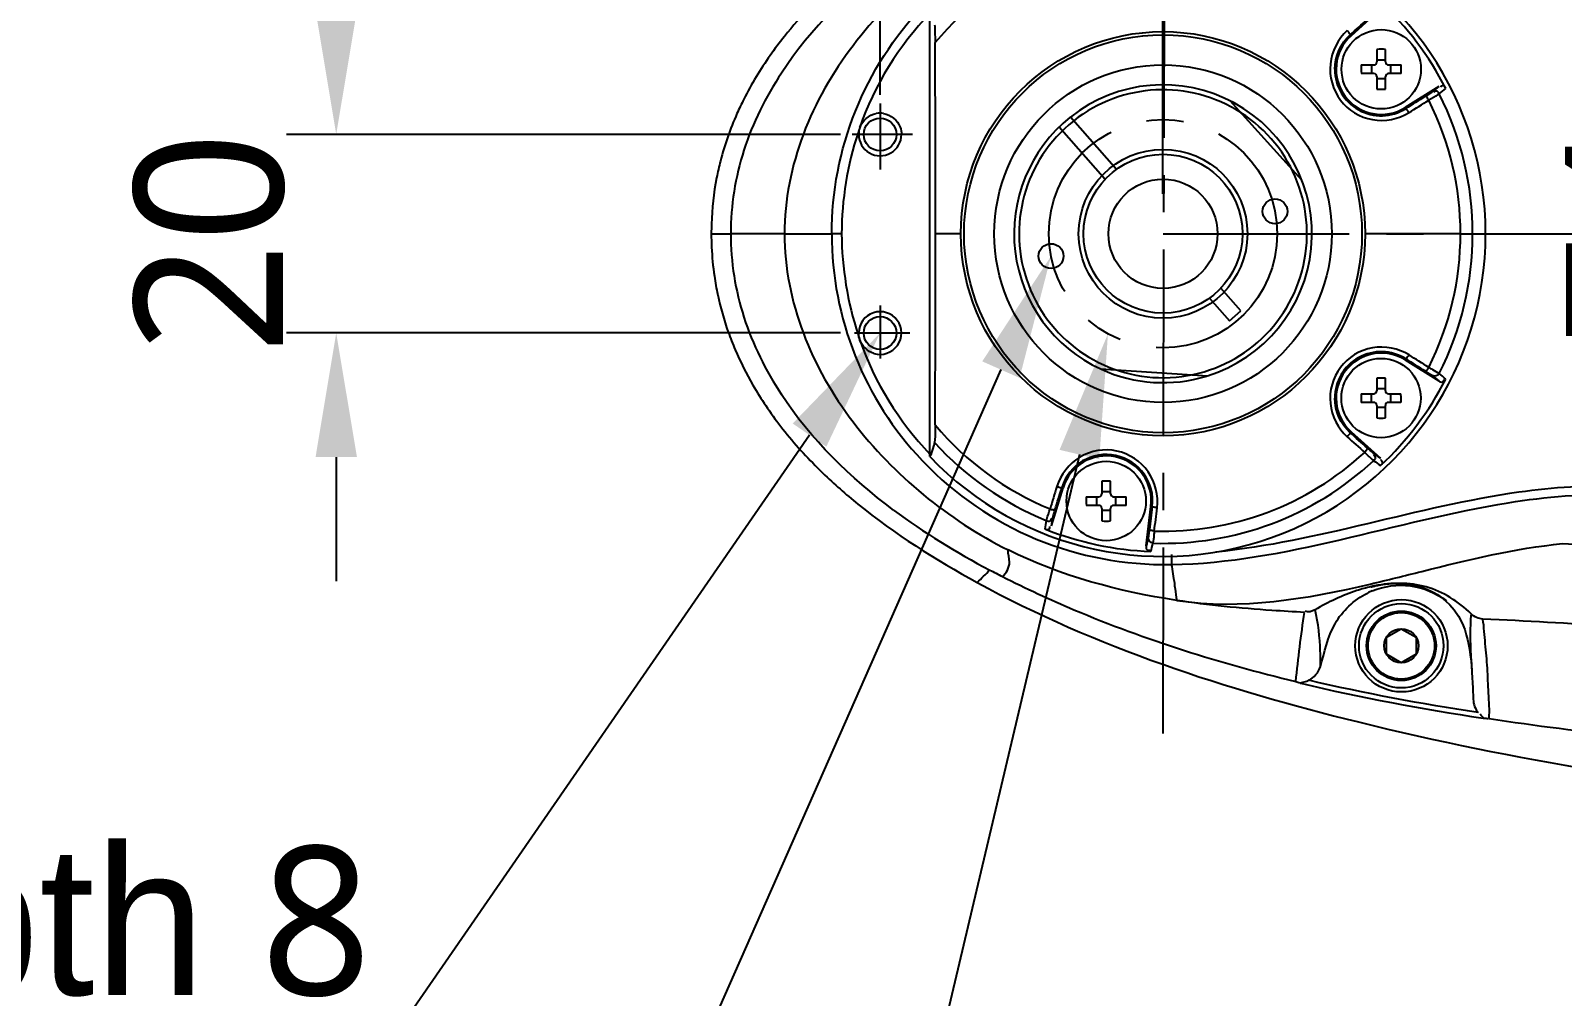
# Model space of a CAD drawing. Header units: millimetres. Extents: x 5828 to 6704, y 123 to 421.
# Drawn here: x 6380.93 to 6396.36, y 378.9 to 388.63 of the extents above; entities that cross this region are included whole.
import ezdxf
from ezdxf import colors
from ezdxf.entities.mleader import LeaderData, LeaderLine
from ezdxf.math import Vec2, Vec3

# ---------------------------------------------------------------- set-up
doc = ezdxf.new("R2010")
doc.units = ezdxf.units.MM
doc.linetypes.add('CENTER', pattern=[0.6, 0.375, -0.075, 0.075, -0.075])
for name, color, linetype in [('中心线', 7, 'Continuous'), ('外形图', 7, 'Continuous'), ('多重引线', 7, 'Continuous'), ('尺寸标注', 7, 'Continuous')]:
    doc.layers.add(name, color=color, linetype=linetype)
doc.styles.add('微软雅黑', font='msyh.ttc')
doc.dimstyles.new('尺寸标注_细节_1_10比例', dxfattribs={"dimtxt": 1.5, "dimasz": 1.25, "dimexe": 0.5, "dimexo": 0.4, "dimgap": 0.5, "dimtad": 1, "dimlfac": 10, "dimdsep": 46, "dimtxsty": '微软雅黑', "dimcen": 0.09, "dimadec": 0, "dimazin": 0, "dimtp": 0.01, "dimtm": 0.01, "dimtfac": 1, "dimtofl": 0, "dimtmove": 0, "dimatfit": 3, "dimfxl": 1, "dimtolj": 1, "dimarcsym": 0})

# ---------------------------------------------------------------- blocks, each defined once
blk = doc.blocks.new('*D772')
at = {"layer": 'Defpoints', "color": 0}
for p in [(6389.49, 387.584), (6384.012, 385.584), (6389.49, 385.584)]:
    blk.add_point(p, dxfattribs=at)
at = {"layer": '尺寸标注', "color": 0, "lineweight": -2}
for p, q in [((6384.012, 388.834), (6384.012, 390.084)), ((6389.09, 387.584), (6383.512, 387.584)), ((6389.09, 385.584), (6383.512, 385.584)), ((6384.012, 384.334), (6384.012, 383.084))]:
    blk.add_line(p, q, dxfattribs=at)
at = {"layer": '尺寸标注', "color": 0}
for points in [[(6383.804, 388.834), (6384.221, 388.834), (6384.012, 387.584)], [(6384.221, 384.334), (6383.804, 384.334), (6384.012, 385.584)]]:
    blk.add_solid(points, dxfattribs=at)
at = {"layer": '尺寸标注', "color": 0, "insert": (6382.737, 386.495), "char_height": 1.5, "attachment_point": 5, "rotation": 90, "style": '微软雅黑'}
blk.add_mtext('\\A1;\\A1;20', dxfattribs=at)
blk = doc.blocks.new('*D777')
at = {"layer": 'Defpoints', "color": 0}
for p in [(6389.99, 392.296), (6389.49, 387.584), (6389.99, 387.584)]:
    blk.add_point(p, dxfattribs=at)
at = {"layer": '尺寸标注', "color": 0, "lineweight": -2}
for p, q in [((6389.49, 387.984), (6389.49, 392.796)), ((6389.99, 387.984), (6389.99, 392.796)), ((6388.24, 392.296), (6373.434, 392.296)), ((6391.24, 392.296), (6392.49, 392.296))]:
    blk.add_line(p, q, dxfattribs=at)
at = {"layer": '尺寸标注', "color": 0}
for points in [[(6388.24, 392.088), (6388.24, 392.505), (6389.49, 392.296)], [(6391.24, 392.505), (6391.24, 392.088), (6389.99, 392.296)]]:
    blk.add_solid(points, dxfattribs=at)
at = {"layer": '尺寸标注', "color": 0, "insert": (6374.36, 393.559), "char_height": 1.5, "attachment_point": 5, "style": '微软雅黑'}
blk.add_mtext('\\A1;\\A1;5', dxfattribs=at)
blk = doc.blocks.new('*D778')
at = {"layer": 'Defpoints', "color": 0}
for p in [(6397.74, 400.572), (6397.74, 390.284), (6392.34, 386.584)]:
    blk.add_point(p, dxfattribs=at)
at = {"layer": '尺寸标注', "color": 0, "lineweight": -2}
for p, q in [((6392.34, 386.984), (6392.34, 401.072)), ((6397.74, 390.684), (6397.74, 401.072)), ((6393.59, 400.572), (6396.49, 400.572))]:
    blk.add_line(p, q, dxfattribs=at)
at = {"layer": '尺寸标注', "color": 0}
for points in [[(6393.59, 400.781), (6393.59, 400.364), (6392.34, 400.572)], [(6396.49, 400.364), (6396.49, 400.781), (6397.74, 400.572)]]:
    blk.add_solid(points, dxfattribs=at)
at = {"layer": '尺寸标注', "color": 0, "insert": (6395.04, 401.835), "char_height": 1.5, "attachment_point": 5, "style": '微软雅黑'}
blk.add_mtext('\\A1;\\A1;54', dxfattribs=at)
blk = doc.blocks.new('*D779')
at = {"layer": 'Defpoints', "color": 0}
for p in [(6397.74, 390.284), (6397.74, 382.884), (6398.398, 382.884)]:
    blk.add_point(p, dxfattribs=at)
at = {"layer": '尺寸标注', "color": 0, "lineweight": -2}
for p, q in [((6398.14, 390.284), (6398.898, 390.284)), ((6398.398, 389.034), (6398.398, 384.134)), ((6398.14, 382.884), (6398.898, 382.884))]:
    blk.add_line(p, q, dxfattribs=at)
at = {"layer": '尺寸标注', "color": 0}
for points in [[(6398.606, 389.034), (6398.189, 389.034), (6398.398, 390.284)], [(6398.189, 384.134), (6398.606, 384.134), (6398.398, 382.884)]]:
    blk.add_solid(points, dxfattribs=at)
at = {"layer": '尺寸标注', "color": 0, "insert": (6397.148, 386.584), "char_height": 1.5, "attachment_point": 5, "rotation": 90, "style": '微软雅黑'}
blk.add_mtext('\\A1;\\A1;74', dxfattribs=at)
blk = doc.blocks.new('*D781')
at = {"layer": 'Defpoints', "color": 0}
for p in [(6392.34, 396.793), (6389.49, 387.584), (6392.34, 386.584)]:
    blk.add_point(p, dxfattribs=at)
at = {"layer": '尺寸标注', "color": 0, "lineweight": -2}
for p, q in [((6389.49, 387.984), (6389.49, 397.293)), ((6392.34, 386.984), (6392.34, 397.293)), ((6388.24, 396.793), (6364.864, 396.793)), ((6393.59, 396.793), (6394.84, 396.793))]:
    blk.add_line(p, q, dxfattribs=at)
at = {"layer": '尺寸标注', "color": 0}
for points in [[(6388.24, 396.584), (6388.24, 397.001), (6389.49, 396.793)], [(6393.59, 397.001), (6393.59, 396.584), (6392.34, 396.793)]]:
    blk.add_solid(points, dxfattribs=at)
at = {"layer": '尺寸标注', "color": 0, "insert": (6367.218, 398.068), "char_height": 1.5, "attachment_point": 5, "style": '微软雅黑'}
blk.add_mtext('\\A1;\\A1;28.5', dxfattribs=at)

msp = doc.modelspace()

# ---------------------------------------------------------------- linework, layer by layer
at = {"layer": '中心线', "linetype": 'CENTER', "ltscale": 5}
for p, q in [((6392.3402, 381.5499), (6392.3616, 393.3852)), ((6392.3402, 386.5837), (6445.3402, 386.5837))]:
    msp.add_line(p, q, dxfattribs=at)
msp.add_circle((6392.3402, 386.5837), 1.15, dxfattribs=at)
at = {"layer": '外形图', "color": 7, "linetype": 'Continuous'}
for p, q in [((6389.9902, 384.3387), (6389.9902, 388.8287)), ((6394.2345, 388.5777), (6394.5312, 388.8448)), ((6394.2345, 388.5777), (6394.2258, 388.5874)), ((6394.4944, 388.4409), (6394.4944, 388.3142)), ((6394.5824, 388.3142), (6394.5824, 388.4409)), ((6394.3377, 388.2842), (6394.4644, 388.2842)), ((6394.4644, 388.1962), (6394.3377, 388.1962)), ((6394.4437, 388.1962), (6394.4437, 388.2842)), ((6394.4944, 388.3349), (6394.5824, 388.3349)), ((6394.6124, 388.2842), (6394.7392, 388.2842)), ((6394.7392, 388.1962), (6394.6124, 388.1962)), ((6394.6331, 388.2842), (6394.6331, 388.1962)), ((6394.4944, 388.1662), (6394.4944, 388.0394)), ((6394.5824, 388.1455), (6394.4944, 388.1455)), ((6394.5824, 388.0394), (6394.5824, 388.1662)), ((6395.1177, 388.0665), (6394.7791, 387.855)), ((6393.7393, 387.1247), (6393.0161, 387.9228)), ((6391.8709, 387.2316), (6391.4079, 387.7588)), ((6394.7791, 387.855), (6394.7861, 387.8439)), ((6391.2952, 387.6598), (6391.7582, 387.1326)), ((6387.7902, 386.5837), (6387.9859, 386.5837)), ((6388.5275, 386.5837), (6387.9859, 386.5837)), ((6389.1025, 386.5835), (6389.0034, 386.5835)), ((6390.3049, 386.5837), (6390.049, 386.5837)), ((6394.3756, 386.5844), (6395.3365, 386.5847)), ((6393.1225, 385.8068), (6392.9222, 386.0348)), ((6392.8095, 385.9358), (6393.0098, 385.7078)), ((6393.0098, 385.7078), (6393.1225, 385.8068)), ((6394.7861, 385.3235), (6394.7791, 385.3124)), ((6394.7791, 385.3124), (6395.1177, 385.1009)), ((6391.7124, 385.2214), (6392.7872, 385.1519)), ((6394.4925, 385.1295), (6394.4925, 385.0027)), ((6394.5805, 385.0027), (6394.5805, 385.1295)), ((6394.3357, 384.9727), (6394.4625, 384.9727)), ((6394.4418, 384.8847), (6394.4418, 384.9727)), ((6394.4925, 385.0234), (6394.5805, 385.0234)), ((6394.6105, 384.9727), (6394.7372, 384.9727)), ((6394.6312, 384.9727), (6394.6312, 384.8847)), ((6394.4625, 384.8847), (6394.3357, 384.8847)), ((6394.4925, 384.8547), (6394.4925, 384.728)), ((6394.5805, 384.834), (6394.4925, 384.834)), ((6394.5805, 384.728), (6394.5805, 384.8547)), ((6394.7372, 384.8847), (6394.6105, 384.8847)), ((6394.2258, 384.58), (6394.2345, 384.5897)), ((6394.2345, 384.5897), (6394.5312, 384.3226)), ((6391.3336, 384.0242), (6391.3211, 384.028)), ((6391.724, 384.0922), (6391.724, 383.9654)), ((6391.812, 383.9654), (6391.812, 384.0922)), ((6391.2169, 383.6425), (6391.3336, 384.0242)), ((6391.5672, 383.9354), (6391.694, 383.9354)), ((6391.6733, 383.8474), (6391.6733, 383.9354)), ((6391.724, 383.9861), (6391.812, 383.9861)), ((6391.842, 383.9354), (6391.9687, 383.9354)), ((6391.8627, 383.9354), (6391.8627, 383.8474)), ((6391.694, 383.8474), (6391.5672, 383.8474)), ((6391.724, 383.8174), (6391.724, 383.6907)), ((6391.812, 383.7967), (6391.724, 383.7967)), ((6391.812, 383.6907), (6391.812, 383.8174)), ((6391.9687, 383.8474), (6391.842, 383.8474)), ((6392.1701, 383.4398), (6392.2188, 383.8361)), ((6392.2188, 383.8361), (6392.2318, 383.8345)), ((6392.4154, 383.2517), (6392.425, 383.2518)), ((6394.5913, 382.5197), (6394.7402, 382.6057)), ((6394.5913, 382.3477), (6394.5913, 382.5197)), ((6394.7402, 382.6057), (6394.8892, 382.5197)), ((6394.8892, 382.5197), (6394.8892, 382.3477)), ((6394.7402, 382.2617), (6394.5913, 382.3477)), ((6394.8892, 382.3477), (6394.7402, 382.2617))]:
    msp.add_line(p, q, dxfattribs=at)
at = {"layer": '外形图'}
for p, q in [((6389.4902, 387.8957), (6389.4902, 387.2294)), ((6389.8174, 387.5837), (6389.209, 387.5837)), ((6389.4902, 385.8606), (6389.4902, 385.3261)), ((6389.7911, 385.5837), (6389.2333, 385.5837))]:
    msp.add_line(p, q, dxfattribs=at)
at = {"layer": '外形图', "color": 7, "linetype": 'Continuous'}
for points in [[(6394.435, 383.0256), (6394.4365, 383.026), (6394.4391, 383.0268), (6394.4429, 383.0279), (6394.4478, 383.0293), (6394.4537, 383.0309), (6394.4608, 383.0327), (6394.4691, 383.0347), (6394.4787, 383.037), (6394.49, 383.0394), (6394.5029, 383.0421), (6394.5176, 383.0448), (6394.5344, 383.0477), (6394.5549, 383.0509), (6394.5811, 383.0543), (6394.6138, 383.0577), (6394.648, 383.0601), (6394.6802, 383.0613), (6394.7111, 383.0615), (6394.7413, 383.0606), (6394.7713, 383.0587), (6394.8009, 383.0558), (6394.8302, 383.0517), (6394.8592, 383.0466), (6394.8878, 383.0404), (6394.9163, 383.033), (6394.945, 383.0243), (6394.9741, 383.0141), (6395.0042, 383.0019), (6395.0355, 382.9876), (6395.0683, 382.9704), (6395.1043, 382.9488), (6395.144, 382.9213), (6395.1865, 382.8867), (6395.2298, 382.8449), (6395.2723, 382.7955), (6395.3158, 382.733)], [(6395.3158, 382.733), (6395.3538, 382.6605), (6395.3788, 382.5963), (6395.3946, 382.5455), (6395.4069, 382.498), (6395.4173, 382.4505), (6395.4268, 382.3992), (6395.4353, 382.3438), (6395.4426, 382.2839), (6395.4486, 382.2191), (6395.4513, 382.1819)], [(6395.4513, 382.1819), (6395.4524, 382.1639), (6395.4604, 382.0117), (6395.4649, 381.8944)]]:
    msp.add_lwpolyline(points, dxfattribs=at)
for centre, radius in [((6392.3402, 386.5837), 2.0354), ((6392.3402, 386.5837), 2.0039), ((6394.5384, 388.2402), 0.4), ((6392.3402, 386.5837), 1.7), ((6389.4902, 387.5837), 0.165), ((6392.3402, 386.5837), 0.85), ((6392.3402, 386.5837), 0.8), ((6392.3402, 386.5837), 0.55), ((6393.468, 386.809), 0.125), ((6391.2125, 386.3584), 0.125), ((6389.4902, 385.5837), 0.165), ((6394.5365, 384.9287), 0.4), ((6391.768, 383.8914), 0.4), ((6394.7417, 382.4337), 0.465), ((6394.7402, 382.4337), 0.425), ((6394.7402, 382.4337), 0.35), ((6394.7402, 382.4337), 0.335), ((6394.7402, 382.4337), 0.172)]:
    msp.add_circle(centre, radius, dxfattribs=at)
for centre, radius, start, end in [((6392.3402, 386.5837), 3.25, 223.69091, 136.30907), ((6392.3402, 386.5837), 2.9962, 112.31313, 140.00829), ((6391.9379, 385.84), 4.3697, 136.05246, 141.33583), ((6392.3402, 386.5837), 3.2026, 27.1942, 46.8058), ((6391.602, 386.1124), 3.9372, 141.37746, 144.85865), ((6058.0751, 386.8029), 331.9739, 359.962175, 0.294522), ((6394.5384, 388.2402), 0.4542, 132, 302), ((6394.5384, 387.172), 1.2697, 88.01488, 91.98512), ((6394.5375, 388.2395), 0.4672, 179.91256, 302.14549), ((6394.4644, 388.3142), 0.03, 270, 0), ((6394.4644, 388.1662), 0.03, 0, 90), ((6394.6124, 388.3142), 0.03, 180, 270), ((6394.6124, 388.1662), 0.03, 90, 180), ((6392.3402, 386.5837), 1.5, 287.33603, 128.4306), ((6394.5384, 389.3083), 1.2697, 268.01488, 271.98512), ((6391.0504, 386.4587), 3.285, 153.23128, 156.02527), ((6392.3402, 386.5837), 1.45, 57.27176, 128.33168), ((6392.3402, 386.5837), 2.9962, 333.31313, 26.6877), ((6392.3402, 386.5837), 3.1186, 333.13974, 26.86035), ((6389.4902, 387.582), 0.2167, 80.46395, 100.39907), ((6392.3402, 386.5837), 1.5, 128.55769, 245.25711), ((6392.3402, 386.5837), 1.45, 128.51518, 57.22217), ((6392.435, 386.5362), 3.3407, 160.44037, 161.42134), ((6389.4902, 387.5837), 0.215, 180, 0.05293), ((6390.702, 386.5926), 2.9115, 165.61505, 169.01294), ((6390.7362, 386.5884), 2.9458, 169.05959, 178.21048), ((6390.8761, 386.5826), 3.0858, 178.1834, 179.97883), ((6390.8619, 386.5847), 3.0716, 180.01797, 182.52764), ((6392.3228, 386.5841), 3.3194, 180.00978, 223.46871), ((6058.0751, 386.3646), 331.9739, 359.705478, 0.037825), ((6390.7418, 386.5788), 2.9514, 182.51735, 188.22206), ((6390.6925, 386.5729), 2.9017, 188.24448, 192.02568), ((6390.7296, 386.582), 2.9399, 192.04935, 199.65086), ((6389.4902, 385.5837), 0.215, 252.84055, 179.93146), ((6390.8814, 386.6364), 3.1012, 199.65386, 203.18264), ((6391.0902, 386.7273), 3.3289, 203.20587, 210.09535), ((6393.4929, 386.9565), 4.4467, 198.20622, 198.95988), ((6394.5375, 384.928), 0.4672, 57.85448, 180.0866), ((6394.5384, 384.9273), 0.4542, 58, 228), ((6392.3402, 386.5837), 1.5, 245.54421, 287.04895), ((6394.5365, 383.8605), 1.2697, 88.01488, 91.98512), ((6392.3402, 386.5837), 3.2026, 313.1942, 332.80581), ((6391.3086, 386.8531), 3.5809, 210.08483, 213.95109), ((6394.4625, 385.0027), 0.03, 270, 0), ((6394.6105, 385.0027), 0.03, 180, 270), ((6391.5386, 387.0081), 3.8583, 213.9531, 217.81294), ((6394.4625, 384.8547), 0.03, 0, 90), ((6394.6105, 384.8547), 0.03, 90, 180), ((6392.3402, 386.5837), 2.9962, 219.99171, 247.6877), ((6394.5365, 385.9969), 1.2697, 268.01488, 271.98512), ((6389.8015, 384.4472), 0.218, 335.02616, 335.92663), ((6392.3402, 386.5837), 3.1186, 222.42855, 247.86035), ((6391.7682, 383.8926), 0.4672, 352.84246, 163.14595), ((6391.768, 383.8914), 0.4542, 353, 163), ((6392.3402, 386.5837), 2.9962, 268.31313, 312.6877), ((6392.3299, 387.7025), 4.9122, 225.06754, 225.94139), ((6392.3364, 386.5913), 3.3343, 223.39837, 223.74502), ((6392.3402, 386.5837), 3.1186, 268.13974, 312.86035), ((6391.768, 382.8233), 1.2697, 88.01488, 91.98512), ((6391.694, 383.9654), 0.03, 270, 0), ((6391.842, 383.9654), 0.03, 180, 270), ((6391.694, 383.8174), 0.03, 0, 90), ((6391.842, 383.8174), 0.03, 90, 180), ((6392.3402, 386.5837), 3.2026, 248.1942, 267.80581), ((6391.768, 384.9596), 1.2697, 268.01488, 271.98512), ((6386.4126, 387.3189), 5.8731, 313.67863, 315.41718), ((6398.5869, 398.6097), 17.3617, 242.59469, 243.06532), ((6394.7358, 382.2871), 0.756, 112.42284, 116.46575), ((6394.7614, 381.6159), 1.4503, 101.50978, 103.03819)]:
    msp.add_arc(centre, radius, start, end, dxfattribs=at)
for points, knots in [([(6390.7803, 389.7688), (6390.4764, 389.6169), (6389.9024, 389.2402), (6389.1839, 388.5037), (6388.6654, 387.6092), (6388.5277, 386.924), (6388.5275, 386.5837)], [0, 0, 0, 0, 0.24966, 0.4996762, 0.7499625, 1, 1, 1, 1]), ([(6389.0034, 386.5835), (6389.0034, 387.0021), (6389.1646, 387.8474), (6389.6315, 388.5698), (6389.9198, 388.8733)], [0, 0, 0, 0, 0.5000503, 1, 1, 1, 1]), ([(6390.0383, 388.6877), (6390.0404, 388.6794), (6390.0425, 388.6194), (6390.0444, 388.5603), (6390.0447, 388.5093)], [0, 0, 0, 0, 0.1439034, 1, 1, 1, 1]), ([(6394.1966, 388.6293), (6394.1038, 388.5449), (6393.9747, 388.2981), (6394.0879, 387.9008), (6394.439, 387.6821), (6394.7112, 387.739), (6394.8183, 387.8043)], [0, 0, 0, 0, 0.2495798, 0.4999803, 0.7504576, 1, 1, 1, 1]), ([(6394.1966, 388.6293), (6394.2045, 388.6205), (6394.2107, 388.6089), (6394.2291, 388.5916), (6394.2258, 388.5874)], [0, 0, 0, 0, 0.6907825, 1, 1, 1, 1]), ([(6388.4969, 388.2019), (6388.3386, 387.9615), (6388.0778, 387.4436), (6387.9859, 386.8678), (6387.9859, 386.5837)], [0, 0, 0, 0, 0.5032381, 1, 1, 1, 1]), ([(6394.7392, 388.1962), (6394.7394, 388.2012), (6394.7397, 388.2114), (6394.74, 388.2215), (6394.74, 388.2266)], [0, 0, 0, 0, 0.4996626, 1, 1, 1, 1]), ([(6395.1888, 388.0473), (6395.1832, 388.0584), (6395.1689, 388.0826), (6395.1382, 388.0702), (6395.1348, 388.0605)], [0, 0, 0, 0, 0.5474869, 1, 1, 1, 1]), ([(6395.052, 388.0129), (6395.0494, 388.0108), (6395.0266, 387.9955), (6395.0036, 387.9808), (6394.9833, 387.968)], [0, 0, 0, 0, 0.1224294, 1, 1, 1, 1]), ([(6395.0173, 387.9294), (6395.0112, 387.9391), (6395.0064, 387.9456), (6394.99, 387.9683), (6394.9909, 387.9598), (6394.9916, 387.9578)], [0, 0, 0, 0, 0.6883216, 0.873208, 1, 1, 1, 1]), ([(6395.1224, 387.9928), (6395.1183, 387.9899), (6395.0834, 387.9685), (6395.0482, 387.9477), (6395.0173, 387.9294)], [0, 0, 0, 0, 0.1217587, 1, 1, 1, 1]), ([(6395.1224, 387.9927), (6395.1166, 388.0039), (6395.1027, 388.0281), (6395.0719, 388.0164), (6395.0685, 388.0068)], [0, 0, 0, 0, 0.5520031, 1, 1, 1, 1]), ([(6394.8183, 387.8042), (6394.812, 387.8143), (6394.8025, 387.8235), (6394.7909, 387.8459), (6394.7861, 387.8439)], [0, 0, 0, 0, 0.6908154, 1, 1, 1, 1]), ([(6389.287, 387.6546), (6389.2858, 387.651), (6389.2832, 387.6436), (6389.281, 387.6362), (6389.28, 387.6324)], [0, 0, 0, 0, 0.4990897, 1, 1, 1, 1]), ([(6387.9859, 386.5837), (6387.9859, 386.2996), (6388.0778, 385.7238), (6388.3386, 385.2059), (6388.4969, 384.9656)], [0, 0, 0, 0, 0.4967619, 1, 1, 1, 1]), ([(6388.5275, 386.5837), (6388.5948, 386.5839), (6388.7535, 386.5842), (6388.9121, 386.5834), (6389.0034, 386.5835)], [0, 0, 0, 0, 0.4244614, 1, 1, 1, 1]), ([(6388.5275, 386.5837), (6388.5277, 386.2434), (6388.6654, 385.5582), (6389.1839, 384.6637), (6389.9024, 383.9273), (6390.4764, 383.5506), (6390.7803, 383.3986)], [0, 0, 0, 0, 0.2500372, 0.5003236, 0.750339, 1, 1, 1, 1]), ([(6389.2874, 385.5117), (6389.286, 385.5155), (6389.2834, 385.5232), (6389.281, 385.5309), (6389.28, 385.5348)], [0, 0, 0, 0, 0.499089, 1, 1, 1, 1]), ([(6394.8182, 385.3631), (6394.7115, 385.429), (6394.4388, 385.4852), (6394.0879, 385.2668), (6393.9745, 384.869), (6394.1043, 384.6231), (6394.1965, 384.5381)], [0, 0, 0, 0, 0.2495848, 0.4999818, 0.7504642, 1, 1, 1, 1]), ([(6394.8182, 385.3631), (6394.812, 385.3531), (6394.8025, 385.3439), (6394.7909, 385.3215), (6394.7861, 385.3235)], [0, 0, 0, 0, 0.6907825, 1, 1, 1, 1]), ([(6395.0173, 385.2381), (6395.011, 385.228), (6395.0019, 385.2181), (6394.9882, 385.1971), (6394.9833, 385.1994)], [0, 0, 0, 0, 0.6846259, 1, 1, 1, 1]), ([(6394.9833, 385.1994), (6394.9915, 385.1943), (6395.0144, 385.1794), (6395.0381, 385.1656), (6395.052, 385.1545)], [0, 0, 0, 0, 0.3532551, 1, 1, 1, 1]), ([(6395.0173, 385.2381), (6395.0298, 385.2307), (6395.0649, 385.2097), (6395.1007, 385.1898), (6395.1224, 385.1747)], [0, 0, 0, 0, 0.3536188, 1, 1, 1, 1]), ([(6395.1177, 385.1009), (6395.1283, 385.0942), (6395.1529, 385.0804), (6395.1733, 385.1066), (6395.1714, 385.1168)], [0, 0, 0, 0, 0.5488287, 1, 1, 1, 1]), ([(6394.7372, 384.8847), (6394.7374, 384.8898), (6394.7378, 384.8999), (6394.738, 384.9101), (6394.7381, 384.9151)], [0, 0, 0, 0, 0.4996626, 1, 1, 1, 1]), ([(6390.0447, 384.6581), (6390.0446, 384.6394), (6390.0426, 384.5801), (6390.0483, 384.5193), (6390.0383, 384.4797)], [0, 0, 0, 0, 0.3141241, 1, 1, 1, 1]), ([(6394.1965, 384.5381), (6394.2044, 384.5469), (6394.2107, 384.5585), (6394.2291, 384.5759), (6394.2258, 384.58)], [0, 0, 0, 0, 0.6908154, 1, 1, 1, 1]), ([(6389.9991, 384.3551), (6389.9977, 384.3521), (6389.995, 384.3465), (6389.9918, 384.3412), (6389.9902, 384.3387)], [0, 0, 0, 0, 0.5319114, 1, 1, 1, 1]), ([(6390.0383, 384.4797), (6390.0353, 384.4677), (6390.0246, 384.4267), (6390.0128, 384.3857), (6390.0006, 384.3583)], [0, 0, 0, 0, 0.2922424, 1, 1, 1, 1]), ([(6392.2813, 383.822), (6392.2959, 383.9466), (6392.2315, 384.2175), (6391.8853, 384.4432), (6391.4769, 384.3779), (6391.3088, 384.1563), (6391.2708, 384.0368)], [0, 0, 0, 0, 0.2495842, 0.4999795, 0.7504607, 1, 1, 1, 1]), ([(6394.3717, 384.3813), (6394.3794, 384.3898), (6394.3842, 384.3963), (6394.4015, 384.4183), (6394.3936, 384.415), (6394.3919, 384.4138)], [0, 0, 0, 0, 0.6883216, 0.873208, 1, 1, 1, 1]), ([(6394.4616, 384.2977), (6394.4577, 384.3008), (6394.4275, 384.3285), (6394.3978, 384.3566), (6394.3717, 384.3813)], [0, 0, 0, 0, 0.1217588, 1, 1, 1, 1]), ([(6394.4615, 384.371), (6394.4588, 384.3729), (6394.4378, 384.3905), (6394.4173, 384.4086), (6394.3994, 384.4246)], [0, 0, 0, 0, 0.1224295, 1, 1, 1, 1]), ([(6394.4616, 384.2977), (6394.4707, 384.3063), (6394.4901, 384.3263), (6394.4703, 384.3528), (6394.4602, 384.3534)], [0, 0, 0, 0, 0.5520032, 1, 1, 1, 1]), ([(6389.9277, 384.2858), (6390.2447, 383.9546), (6391.0257, 383.4172), (6391.9565, 383.2453), (6392.4154, 383.2517)], [0, 0, 0, 0, 0.4997759, 1, 1, 1, 1]), ([(6394.5323, 384.2489), (6394.5414, 384.2574), (6394.5608, 384.2778), (6394.5404, 384.3038), (6394.5301, 384.3045)], [0, 0, 0, 0, 0.5474862, 1, 1, 1, 1]), ([(6388.914, 384.1724), (6389.0267, 384.0634), (6389.505, 383.6427), (6390.0478, 383.3012), (6390.4686, 383.0714)], [0, 0, 0, 0, 0.2464684, 1, 1, 1, 1]), ([(6391.2708, 384.0368), (6391.2821, 384.0334), (6391.2953, 384.0326), (6391.3188, 384.0233), (6391.3211, 384.028)], [0, 0, 0, 0, 0.6908154, 1, 1, 1, 1]), ([(6396.9667, 384.0369), (6396.6196, 384.0532), (6395.2284, 383.9544), (6393.9045, 383.4794), (6392.872, 383.3773)], [0, 0, 0, 0, 0.2509008, 1, 1, 1, 1]), ([(6391.9687, 383.8474), (6391.9689, 383.8525), (6391.9692, 383.8626), (6391.9695, 383.8728), (6391.9696, 383.8778)], [0, 0, 0, 0, 0.4996626, 1, 1, 1, 1]), ([(6392.425, 383.2516), (6393.5749, 383.271), (6395.0463, 383.8306), (6396.5834, 383.9709), (6396.9667, 383.9543)], [0, 0, 0, 0, 0.7498686, 1, 1, 1, 1]), ([(6391.1649, 383.6951), (6391.1661, 383.6999), (6391.1785, 383.7389), (6391.1913, 383.7777), (6391.2027, 383.8118)], [0, 0, 0, 0, 0.1217588, 1, 1, 1, 1]), ([(6391.1649, 383.6951), (6391.1766, 383.6904), (6391.2029, 383.6813), (6391.2186, 383.7104), (6391.2148, 383.7198)], [0, 0, 0, 0, 0.5520031, 1, 1, 1, 1]), ([(6391.2027, 383.8118), (6391.2136, 383.8085), (6391.2216, 383.8068), (6391.2488, 383.8004), (6391.2425, 383.8062), (6391.2407, 383.8072)], [0, 0, 0, 0, 0.6883216, 0.873208, 1, 1, 1, 1]), ([(6391.2313, 383.726), (6391.2319, 383.7293), (6391.239, 383.7558), (6391.2467, 383.782), (6391.2537, 383.805)], [0, 0, 0, 0, 0.1224294, 1, 1, 1, 1]), ([(6392.2813, 383.822), (6392.2695, 383.8235), (6392.2572, 383.8282), (6392.232, 383.8292), (6392.2318, 383.8345)], [0, 0, 0, 0, 0.6907826, 1, 1, 1, 1]), ([(6391.1506, 383.6103), (6391.1622, 383.6056), (6391.1888, 383.5967), (6391.2038, 383.6262), (6391.2, 383.6358)], [0, 0, 0, 0, 0.5474858, 1, 1, 1, 1]), ([(6392.2027, 383.6033), (6392.2015, 383.5937), (6392.1977, 383.5666), (6392.1951, 383.5392), (6392.191, 383.522)], [0, 0, 0, 0, 0.3532551, 1, 1, 1, 1]), ([(6392.252, 383.5888), (6392.2403, 383.5902), (6392.2275, 383.5943), (6392.2027, 383.5978), (6392.2027, 383.6033)], [0, 0, 0, 0, 0.6846259, 1, 1, 1, 1]), ([(6392.252, 383.5888), (6392.2507, 383.5744), (6392.2465, 383.5337), (6392.2435, 383.4928), (6392.239, 383.4668)], [0, 0, 0, 0, 0.3536188, 1, 1, 1, 1]), ([(6392.1701, 383.4398), (6392.1686, 383.4274), (6392.1665, 383.3993), (6392.1988, 383.3919), (6392.2072, 383.3979)], [0, 0, 0, 0, 0.5488298, 1, 1, 1, 1]), ([(6390.7225, 383.1312), (6390.7619, 383.1675), (6390.8194, 383.2634), (6390.7754, 383.3575), (6390.7803, 383.3986)], [0, 0, 0, 0, 0.564123, 1, 1, 1, 1]), ([(6392.4246, 383.3515), (6392.4245, 383.3394), (6392.4243, 383.3062), (6392.4259, 383.2729), (6392.425, 383.2518)], [0, 0, 0, 0, 0.3624823, 1, 1, 1, 1]), ([(6390.7225, 383.1312), (6390.9587, 383.0116), (6391.9107, 382.5713), (6392.9175, 382.2568), (6393.679, 382.0729)], [0, 0, 0, 0, 0.2525928, 1, 1, 1, 1]), ([(6392.425, 383.2516), (6392.4258, 383.2447), (6392.4368, 383.173), (6392.45, 383.1017), (6392.4574, 383.0367)], [0, 0, 0, 0, 0.0969659, 1, 1, 1, 1]), ([(6390.4686, 383.0714), (6391.6647, 382.4185), (6394.5386, 381.4894), (6399.2921, 380.7433), (6403.6559, 380.4329), (6407.2528, 380.5074), (6409.0099, 380.7188), (6409.8404, 380.8954)], [0, 0, 0, 0, 0.2072392, 0.4531528, 0.7318985, 0.8708819, 1, 1, 1, 1]), ([(6392.4574, 383.0367), (6392.4587, 383.027), (6392.4654, 382.9783), (6392.473, 382.9297), (6392.4784, 382.8907)], [0, 0, 0, 0, 0.1996083, 1, 1, 1, 1]), ([(6394.4342, 383.0289), (6394.3866, 383.0178), (6394.1906, 382.9621), (6394.0053, 382.8733), (6393.8712, 382.7964)], [0, 0, 0, 0, 0.2402052, 1, 1, 1, 1]), ([(6393.9256, 382.2236), (6393.9694, 382.3695), (6394.0265, 382.6734), (6394.2652, 382.8974), (6394.3989, 382.9639)], [0, 0, 0, 0, 0.5048397, 1, 1, 1, 1]), ([(6394.4475, 382.986), (6394.5674, 383.0355), (6394.8385, 383.0714), (6395.0907, 382.9664), (6395.1943, 382.8876)], [0, 0, 0, 0, 0.4992333, 1, 1, 1, 1]), ([(6395.4436, 382.7559), (6395.3177, 382.8786), (6395.0074, 383.0758), (6394.6415, 383.0716), (6394.472, 383.0371)], [0, 0, 0, 0, 0.5040176, 1, 1, 1, 1]), ([(6393.7653, 382.7704), (6393.656, 382.7759), (6393.2261, 382.8005), (6392.7966, 382.8421), (6392.479, 382.8908)], [0, 0, 0, 0, 0.2539464, 1, 1, 1, 1]), ([(6393.9256, 382.2236), (6393.9257, 382.275), (6393.9268, 382.467), (6393.904, 382.6597), (6393.8712, 382.7965)], [0, 0, 0, 0, 0.2675976, 1, 1, 1, 1]), ([(6395.4436, 382.7559), (6395.4297, 382.616), (6395.4342, 382.4235), (6395.448, 382.2327), (6395.4513, 382.1819)], [0, 0, 0, 0, 0.7341247, 1, 1, 1, 1]), ([(6397.3163, 382.6003), (6397.1646, 382.6106), (6396.5803, 382.6492), (6395.9957, 382.6832), (6395.5626, 382.7026)], [0, 0, 0, 0, 0.2596135, 1, 1, 1, 1]), ([(6395.6249, 381.7004), (6395.6331, 381.7855), (6395.6151, 381.9555), (6395.6122, 382.2072), (6395.5845, 382.4553), (6395.5739, 382.6204), (6395.5628, 382.7026)], [0, 0, 0, 0, 0.2552956, 0.5063832, 0.7523902, 1, 1, 1, 1]), ([(6393.679, 382.0729), (6393.693, 382.0696), (6393.7078, 382.0639), (6393.7243, 382.0585), (6393.7257, 382.057)], [0, 0, 0, 0, 0.8772469, 1, 1, 1, 1]), ([(6393.7297, 382.056), (6393.7192, 382.0605), (6393.7809, 382.0713), (6393.7926, 382.0795), (6393.8075, 382.0863)], [0, 0, 0, 0, 0.411076, 1, 1, 1, 1]), ([(6395.5639, 381.7039), (6395.567, 381.704), (6395.5851, 381.7059), (6395.6034, 381.7031), (6395.6181, 381.6996)], [0, 0, 0, 0, 0.1674994, 1, 1, 1, 1]), ([(6395.6249, 381.7004), (6396.5626, 381.5597), (6398.4978, 381.3585), (6402.3358, 381.0805), (6405.2433, 380.9787), (6407.1467, 381.0699)], [0, 0, 0, 0, 0.2462878, 0.5049933, 1, 1, 1, 1])]:
    msp.add_open_spline(points, degree=3, knots=knots, dxfattribs=at)
for points in [[(6389.6267, 389.3667), (6389.1931, 389.0433), (6388.7913, 388.6557), (6388.4969, 388.2019)], [(6389.9902, 388.8025), (6389.6817, 388.4764), (6389.4282, 388.08), (6389.2867, 387.6539)], [(6394.2258, 388.5874), (6394.2836, 388.6393), (6394.3415, 388.6911), (6394.3994, 388.7428)], [(6394.0703, 388.2402), (6394.0705, 388.367), (6394.1313, 388.5028), (6394.2258, 388.5874)], [(6388.3824, 388.3786), (6388.2839, 388.2385), (6388.1946, 388.0912), (6388.1174, 387.9383)], [(6394.3377, 388.2842), (6394.3367, 388.2551), (6394.3357, 388.2257), (6394.339, 388.1968)], [(6394.74, 388.2266), (6394.7403, 388.2456), (6394.74, 388.2647), (6394.7379, 388.2836)], [(6395.1177, 388.0665), (6395.0961, 388.0483), (6395.0741, 388.0305), (6395.052, 388.0129)], [(6395.1224, 387.9927), (6395.1448, 388.0106), (6395.1671, 388.0286), (6395.189, 388.0471)], [(6394.9833, 387.968), (6394.9176, 387.9266), (6394.8518, 387.8852), (6394.7861, 387.8439)], [(6394.8183, 387.8042), (6394.8846, 387.846), (6394.951, 387.8877), (6395.0173, 387.9294)], [(6388.0488, 387.7935), (6387.9803, 387.6394), (6387.9237, 387.4793), (6387.8818, 387.3159)], [(6389.2867, 387.6539), (6389.3105, 387.7221), (6389.3801, 387.782), (6389.4511, 387.7951)], [(6389.5261, 387.7957), (6389.5971, 387.7837), (6389.6674, 387.7252), (6389.6921, 387.6576)], [(6389.2684, 387.6006), (6389.1589, 387.275), (6389.105, 386.927), (6389.1025, 386.5835)], [(6389.28, 387.6324), (6389.2762, 387.6173), (6389.2752, 387.6003), (6389.2807, 387.5858)], [(6389.6921, 387.6576), (6389.7007, 387.6342), (6389.7053, 387.6089), (6389.7053, 387.5839)], [(6389.1025, 386.5835), (6389.1061, 386.2402), (6389.1615, 385.8933), (6389.2687, 385.5672)], [(6389.28, 385.5348), (6389.2762, 385.5501), (6389.2752, 385.5672), (6389.2807, 385.5819)], [(6389.2874, 385.5117), (6389.4299, 385.0866), (6389.684, 384.6924), (6389.9902, 384.3649)], [(6389.4266, 385.3784), (6389.3652, 385.3974), (6389.3089, 385.4512), (6389.2874, 385.5117)], [(6394.7861, 385.3235), (6394.8518, 385.2822), (6394.9176, 385.2408), (6394.9833, 385.1994)], [(6395.0173, 385.238), (6394.951, 385.2797), (6394.8846, 385.3215), (6394.8183, 385.3632)], [(6395.1224, 385.1747), (6395.1112, 385.153), (6395.0727, 385.1417), (6395.052, 385.1545)], [(6395.052, 385.1545), (6395.0741, 385.1369), (6395.0961, 385.1192), (6395.1177, 385.1009)], [(6395.1889, 385.1202), (6395.1671, 385.1388), (6395.1447, 385.1567), (6395.1223, 385.1746)], [(6389.6267, 383.8007), (6389.1932, 384.1241), (6388.7913, 384.5117), (6388.497, 384.9654)], [(6394.3357, 384.9727), (6394.3347, 384.9436), (6394.3338, 384.9143), (6394.3371, 384.8853)], [(6394.7381, 384.9151), (6394.7384, 384.9341), (6394.7381, 384.9532), (6394.7359, 384.9721)], [(6394.2258, 384.58), (6394.1313, 384.6646), (6394.0705, 384.8004), (6394.0703, 384.9273)], [(6388.4905, 384.6426), (6388.6044, 384.4956), (6388.7289, 384.3563), (6388.8606, 384.225)], [(6394.1965, 384.5381), (6394.2549, 384.4858), (6394.3133, 384.4336), (6394.3717, 384.3813)], [(6394.3994, 384.4246), (6394.3415, 384.4764), (6394.2836, 384.5282), (6394.2258, 384.58)], [(6394.5312, 384.3226), (6394.5077, 384.3383), (6394.4846, 384.3546), (6394.4615, 384.371)], [(6394.4616, 384.2977), (6394.4849, 384.2811), (6394.5083, 384.2646), (6394.5322, 384.2487)], [(6391.2708, 384.0368), (6391.2481, 383.9618), (6391.2254, 383.8868), (6391.2027, 383.8118)], [(6391.2537, 383.805), (6391.2761, 383.8794), (6391.2986, 383.9537), (6391.3211, 384.028)], [(6391.5672, 383.9354), (6391.5662, 383.9063), (6391.5653, 383.877), (6391.5685, 383.848)], [(6391.9696, 383.8778), (6391.9699, 383.8968), (6391.9696, 383.9159), (6391.9674, 383.9348)], [(6389.6267, 383.8007), (6389.932, 383.5735), (6390.2583, 383.3728), (6390.5956, 383.1964)], [(6391.2169, 383.6425), (6391.2212, 383.6704), (6391.2262, 383.6982), (6391.2313, 383.726)], [(6392.2318, 383.8345), (6392.2221, 383.7574), (6392.2124, 383.6803), (6392.2027, 383.6033)], [(6392.252, 383.5888), (6392.2618, 383.6665), (6392.2716, 383.7443), (6392.2813, 383.822)], [(6391.1649, 383.6951), (6391.1597, 383.6669), (6391.1547, 383.6387), (6391.1504, 383.6103)], [(6392.191, 383.522), (6392.1844, 383.4946), (6392.1776, 383.4671), (6392.1701, 383.4398)], [(6392.239, 383.4668), (6392.2146, 383.4677), (6392.1881, 383.4978), (6392.191, 383.522)], [(6392.2178, 383.3834), (6392.2253, 383.4111), (6392.2322, 383.4389), (6392.2389, 383.4668)], [(6394.9457, 383.1825), (6395.4129, 383.299), (6395.8836, 383.4144), (6396.3626, 383.4632)], [(6396.3626, 383.4632), (6396.6859, 383.4505), (6397.0092, 383.4379), (6397.3325, 383.4253)], [(6392.4784, 382.8907), (6391.8944, 382.9801), (6391.3089, 383.1347), (6390.7803, 383.3985)], [(6394.4278, 383.0554), (6394.6009, 383.0961), (6394.7733, 383.1394), (6394.9457, 383.1824)], [(6392.479, 382.8907), (6393.1235, 382.7925), (6393.7931, 382.9065), (6394.4278, 383.0554)], [(6393.8712, 382.7964), (6393.8421, 382.7798), (6393.8005, 382.7642), (6393.7718, 382.7815)], [(6393.679, 382.0729), (6393.7005, 382.3062), (6393.732, 382.5385), (6393.765, 382.7704)], [(6395.5626, 382.7026), (6395.5192, 382.7046), (6395.4747, 382.7256), (6395.4436, 382.7559)], [(6393.8075, 382.0863), (6393.8623, 382.1116), (6393.9082, 382.1658), (6393.9256, 382.2236)], [(6393.7297, 382.0559), (6394.3352, 381.9113), (6394.9485, 381.7978), (6395.5639, 381.7039)], [(6395.5163, 381.76), (6394.9432, 381.8484), (6394.3721, 381.954), (6393.8075, 382.0863)], [(6395.4649, 381.8944), (6395.4664, 381.8465), (6395.4845, 381.7959), (6395.5163, 381.76)], [(6395.5639, 381.7039), (6395.5803, 381.7046), (6395.54, 381.728), (6395.535, 381.7435)]]:
    msp.add_open_spline(points, degree=3, dxfattribs=at)

# ---------------------------------------------------------------- dimensions: what is measured, and where the dimension line sits
at = {"layer": '尺寸标注'}
for base, p1, p2, text, picture, middle in [((6397.7402, 400.5723), (6392.3402, 386.5837), (6397.7402, 390.2837), '\\A1;54', '*D778', (6395.0402, 400.5723)), ((6392.3402, 396.7928), (6389.4902, 387.5837), (6392.3402, 386.5837), '\\A1;<>', '*D781', (6367.2181, 396.7928)), ((6389.9902, 392.2962), (6389.4902, 387.5837), (6389.9902, 387.5837), '\\A1;5', '*D777', (6374.3598, 392.2962))]:
    dim = msp.add_linear_dim(base=base, p1=p1, p2=p2, text=text, dimstyle='尺寸标注_细节_1_10比例', override={"dimtxt": 1.5, "dimasz": 1.25, "dimtxsty": '微软雅黑'}, dxfattribs=at)
    dim.commit()
    dim.dimension.update_dxf_attribs({"geometry": picture, "text_midpoint": middle, "dimtype": 160})
for base, p1, p2, text, picture, middle in [((6398.3976, 382.8837), (6397.7402, 390.2837), (6397.7402, 382.8837), '\\A1;74', '*D779', (6398.3976, 386.5837)), ((6384.0122, 385.5837), (6389.4902, 387.5837), (6389.4902, 385.5837), '\\A1;20', '*D772', (6384.0122, 386.4948))]:
    dim = msp.add_linear_dim(base=base, p1=p1, p2=p2, angle=90, text=text, dimstyle='尺寸标注_细节_1_10比例', override={"dimtxt": 1.5, "dimasz": 1.25, "dimtxsty": '微软雅黑'}, dxfattribs=at)
    dim.commit()
    dim.dimension.update_dxf_attribs({"geometry": picture, "text_midpoint": middle, "dimtype": 160})

# ---------------------------------------------------------------- leaders
at = {"layer": '多重引线'}
ml = msp.add_multileader_mtext('Standard', dxfattribs=at)
ml.set_content('2{\\A1;\\fSource Han Sans CN Regular|b0|i0|c0|p34;×}M3 Through（on mechanical stop）', style='微软雅黑')
ml.set_leader_properties()
ml.build(insert=Vec2(0, 0))
ml.multileader.update_dxf_attribs({"has_dogleg": 0, "text_left_attachment_type": 5, "text_right_attachment_type": 5, "dogleg_length": 0.2, "arrow_head_size": 1.25})
ctx = ml.context
ctx.base_point, ctx.char_height, ctx.arrow_head_size, ctx.landing_gap_size, ctx.plane_origin = Vec3(6348.6978, 372.1685), 1.5, 1.25, 0.1, Vec3(6391.2125, 386.3584)
ctx.left_attachment, ctx.right_attachment, ctx.text_align_type = 5, 5, 2
notes = []
notes.append((ctx, [(0, (1, 1, 0), (6385.1438, 372.1685), (-1, 0), 0.2, [(0, [(6391.2125, 386.3584)], 0, [])])]))
ctx.mtext.insert, ctx.mtext.alignment, ctx.mtext.flow_direction = Vec3(6384.8438, 374.2582), 3, 5
ml = msp.add_multileader_mtext('Standard', dxfattribs=at)
ml.set_content('{\\A1;\\C256;2\\fSource Han Sans CN Regular|b0|i0|c0|p34;\\C0;×\\fMicrosoft YaHei|b0|i0|c134|p34;\\C256;M4 \\fSource Han Sans CN Regular|b0|i0|c0|p34;\\C0; Depth \\fMicrosoft YaHei|b0|i0|c134|p34;\\C256;8}', style='微软雅黑')
ml.set_leader_properties()
ml.build(insert=Vec2(0, 0))
ml.multileader.update_dxf_attribs({"has_dogleg": 0, "text_left_attachment_type": 5, "text_right_attachment_type": 5, "dogleg_length": 0.2, "arrow_head_size": 1.25})
ctx = ml.context
ctx.base_point, ctx.char_height, ctx.arrow_head_size, ctx.landing_gap_size, ctx.plane_origin = Vec3(6369.6776, 378.318), 1.5, 1.25, 0.1, Vec3(6389.4902, 385.5837)
ctx.left_attachment, ctx.right_attachment, ctx.text_align_type = 5, 5, 2
notes.append((ctx, [(0, (1, 1, 0), (6384.6681, 378.318), (-1, 0), 0.2, [(0, [(6389.4902, 385.5837)], 0, [])])]))
ctx.mtext.insert, ctx.mtext.alignment, ctx.mtext.flow_direction = Vec3(6384.3681, 380.4156), 3, 5
ml = msp.add_multileader_mtext('Standard', dxfattribs=at)
ml.set_content('{\\A1;\\C256;Φ}23', style='微软雅黑')
ml.set_leader_properties()
ml.build(insert=Vec2(0, 0))
ml.multileader.update_dxf_attribs({"has_dogleg": 0, "text_left_attachment_type": 5, "text_right_attachment_type": 5, "dogleg_length": 0.2, "arrow_head_size": 1.25})
ctx = ml.context
ctx.base_point, ctx.char_height, ctx.arrow_head_size, ctx.landing_gap_size, ctx.plane_origin = Vec3(6383.5346, 367.1953), 1.5, 1.25, 0.1, Vec3(6391.7857, 385.5762)
ctx.left_attachment, ctx.right_attachment, ctx.text_align_type = 5, 5, 2
notes.append((ctx, [(0, (1, 1, 0), (6387.6444, 367.1953), (-1, 0), 0.2, [(0, [(6391.7857, 385.5762)], 0, [])])]))
ctx.mtext.insert, ctx.mtext.alignment, ctx.mtext.flow_direction = Vec3(6387.3444, 368.7457), 3, 5
for ctx, leaders in notes:
    for number, flags, end, landing, length, lines in leaders:
        leader = LeaderData()
        leader.index, (leader.has_last_leader_line, leader.has_dogleg_vector, leader.attachment_direction) = number, flags
        leader.last_leader_point, leader.dogleg_vector, leader.dogleg_length = Vec3(end), Vec3(landing), length
        for number, points, colour, breaks in lines:
            line = LeaderLine()
            line.index, line.vertices, line.color, line.breaks = number, Vec3.list(points), colors.encode_raw_color(colour), breaks
            leader.lines.append(line)
        ctx.leaders.append(leader)

doc.saveas('drawing.dxf')
